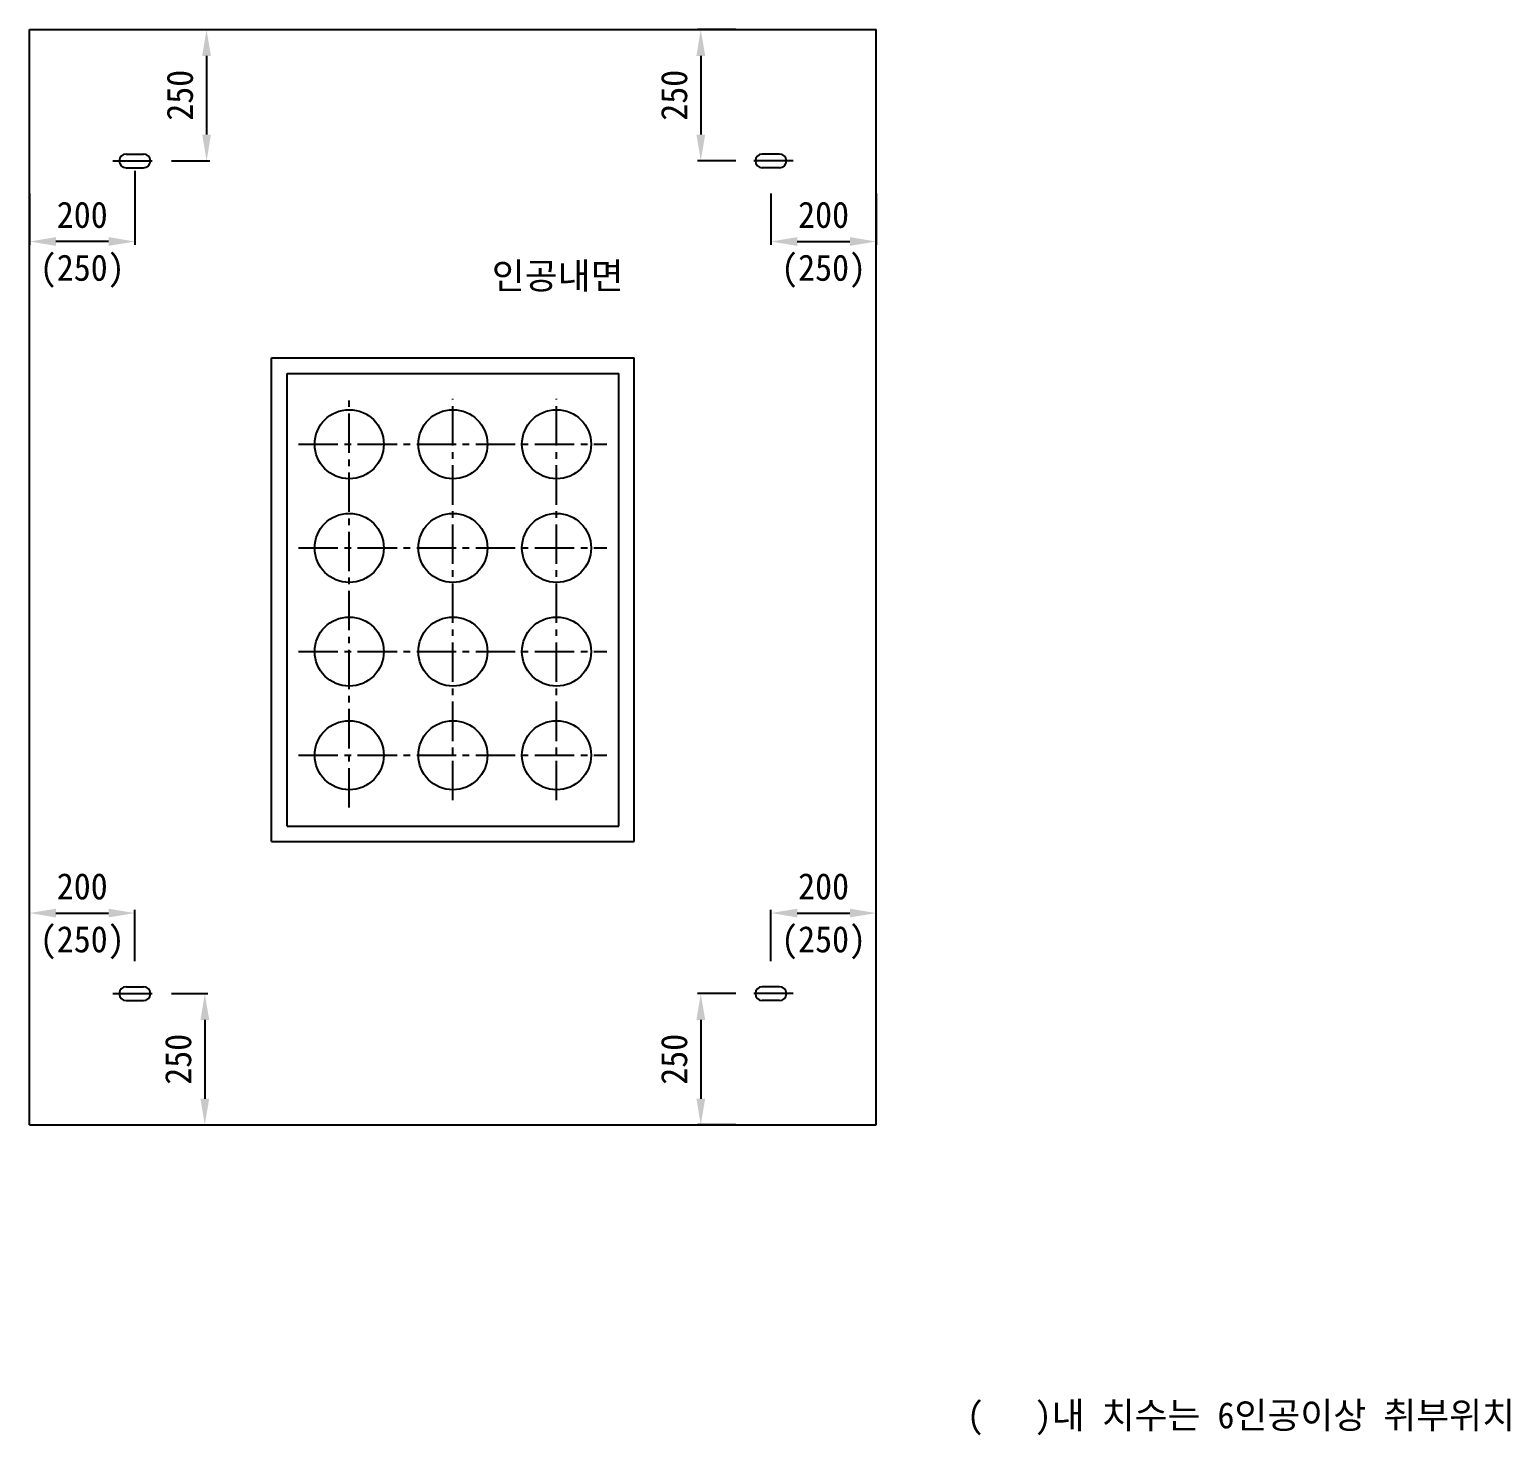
# Model space of a CAD drawing. Header units: millimetres. Extents: x -354 to 24098, y -15246 to 222.
# Drawn here: x 4595 to 7414, y -9366 to -6689 of the extents above; entities that cross this region are included whole.
import ezdxf
from ezdxf.enums import TextEntityAlignment as Align

# ---------------------------------------------------------------- set-up
doc = ezdxf.new("R2010")
doc.units = ezdxf.units.MM
doc.header["$LTSCALE"] = 100
doc.linetypes.add('CENTER', pattern=[2, 1.25, -0.25, 0.25, -0.25])
doc.linetypes.add('CENTER2', pattern=[1.125, 0.75, -0.125, 0.125, -0.125])
for name, color, linetype in [('TN-CNTL', 1, 'CENTER'), ('TN-DIMS', 1, 'Continuous'), ('TN-STEL', 4, 'Continuous'), ('TN-TEXT', 3, 'Continuous')]:
    doc.layers.add(name, color=color, linetype=linetype)
doc.styles.add('D', font='GulimChe.ttf')
doc.dimstyles.new('D', dxfattribs={"dimtxt": 2.5, "dimasz": 2.5, "dimexe": 1.25, "dimexo": 2, "dimgap": 1, "dimtad": 1, "dimdec": 0, "dimtxsty": 'D', "dimcen": 2.5, "dimclrd": 1, "dimclre": 1, "dimclrt": 7, "dimadec": 0, "dimazin": 0, "dimtfac": 1, "dimtdec": 0, "dimtmove": 0, "dimatfit": 3, "dimfxl": 0, "dimarcsym": 0})

# ---------------------------------------------------------------- blocks, each defined once
blk = doc.blocks.new('*D30')
at = {"layer": 'DEFPOINTS', "color": 0}
for p in [(4767.9, -6689.2), (4859, -6939.2), (4931.9, -6939.2)]:
    blk.add_point(p, dxfattribs=at)
at = {"layer": 'TN-DIMS', "color": 1, "lineweight": -2}
for p, q in [((4773.9, -6689.2), (4937.9, -6689.2)), ((4931.9, -6739.2), (4931.9, -6889.2)), ((4865, -6939.2), (4937.9, -6939.2))]:
    blk.add_line(p, q, dxfattribs=at)
at = {"layer": 'TN-DIMS', "color": 1}
for points in [[(4923.6, -6739.2), (4940.2, -6739.2), (4931.9, -6689.2)], [(4923.6, -6889.2), (4940.2, -6889.2), (4931.9, -6939.2)]]:
    blk.add_solid(points, dxfattribs=at)
at = {"layer": 'TN-DIMS', "color": 3, "insert": (4881.3, -6814.2), "char_height": 50, "attachment_point": 5, "rotation": 90, "style": 'D'}
blk.add_mtext('250', dxfattribs=at)
blk = doc.blocks.new('*D31')
at = {"layer": 'DEFPOINTS', "color": 0}
for p in [(4795.4, -6952.4), (4595, -6995.5), (4595, -7092.7)]:
    blk.add_point(p, dxfattribs=at)
at = {"layer": 'TN-DIMS', "color": 1, "lineweight": -2}
for p, q in [((4795.4, -6958.4), (4795.4, -7098.7)), ((4595, -7001.5), (4595, -7098.7)), ((4745.4, -7092.7), (4645, -7092.7))]:
    blk.add_line(p, q, dxfattribs=at)
at = {"layer": 'TN-DIMS', "color": 1}
for points in [[(4645, -7084.3), (4645, -7101), (4595, -7092.7)], [(4745.4, -7084.3), (4745.4, -7101), (4795.4, -7092.7)]]:
    blk.add_solid(points, dxfattribs=at)
at = {"layer": 'TN-DIMS', "color": 3, "char_height": 50, "attachment_point": 5, "style": 'D'}
for s, insert in [('200', (4695.2, -7042.1)), ('(250)', (4695.2, -7149.1))]:
    blk.add_mtext(s, dxfattribs=dict(at, insert=insert))
blk = doc.blocks.new('*D52')
at = {"layer": 'DEFPOINTS', "color": 0}
for p in [(5945.4, -6689.2), (5872.9, -6939.2), (5945.4, -6939.2)]:
    blk.add_point(p, dxfattribs=at)
at = {"layer": 'TN-DIMS', "color": 1, "lineweight": -2}
for p, q in [((5939.4, -6689.2), (5866.9, -6689.2)), ((5872.9, -6739.2), (5872.9, -6889.2)), ((5939.4, -6939.2), (5866.9, -6939.2))]:
    blk.add_line(p, q, dxfattribs=at)
at = {"layer": 'TN-DIMS', "color": 1}
for points in [[(5864.6, -6739.2), (5881.3, -6739.2), (5872.9, -6689.2)], [(5864.6, -6889.2), (5881.3, -6889.2), (5872.9, -6939.2)]]:
    blk.add_solid(points, dxfattribs=at)
at = {"layer": 'TN-DIMS', "color": 3, "insert": (5822.4, -6814.2), "char_height": 50, "attachment_point": 5, "rotation": 90, "style": 'D'}
blk.add_mtext('250', dxfattribs=at)
blk = doc.blocks.new('*D53')
at = {"layer": 'DEFPOINTS', "color": 0}
for p in [(6006.5, -6995.2), (6206.8, -6995.5), (6206.8, -7092.7)]:
    blk.add_point(p, dxfattribs=at)
at = {"layer": 'TN-DIMS', "color": 1, "lineweight": -2}
for p, q in [((6006.5, -7001.2), (6006.5, -7098.7)), ((6206.8, -7001.5), (6206.8, -7098.7)), ((6056.5, -7092.7), (6156.8, -7092.7))]:
    blk.add_line(p, q, dxfattribs=at)
at = {"layer": 'TN-DIMS', "color": 1}
for points in [[(6056.5, -7084.3), (6056.5, -7101), (6006.5, -7092.7)], [(6156.8, -7084.3), (6156.8, -7101), (6206.8, -7092.7)]]:
    blk.add_solid(points, dxfattribs=at)
at = {"layer": 'TN-DIMS', "color": 3, "char_height": 50, "attachment_point": 5, "style": 'D'}
for s, insert in [('200', (6106.7, -7042.1)), ('(250)', (6106.7, -7149.1))]:
    blk.add_mtext(s, dxfattribs=dict(at, insert=insert))
blk = doc.blocks.new('*D54')
at = {"layer": 'DEFPOINTS', "color": 0}
for p in [(4795.4, -8371.3), (4595, -8468.8), (4795.4, -8468.8)]:
    blk.add_point(p, dxfattribs=at)
at = {"layer": 'TN-DIMS', "color": 1, "lineweight": -2}
for p, q in [((4595, -8462.8), (4595, -8365.3)), ((4645, -8371.3), (4745.4, -8371.3)), ((4795.4, -8462.8), (4795.4, -8365.3))]:
    blk.add_line(p, q, dxfattribs=at)
at = {"layer": 'TN-DIMS', "color": 1}
for points in [[(4645, -8363), (4645, -8379.6), (4595, -8371.3)], [(4745.4, -8363), (4745.4, -8379.6), (4795.4, -8371.3)]]:
    blk.add_solid(points, dxfattribs=at)
at = {"layer": 'TN-DIMS', "color": 3, "char_height": 50, "attachment_point": 5, "style": 'D'}
for s, insert in [('200', (4695.2, -8320.7)), ('(250)', (4695.2, -8427.7))]:
    blk.add_mtext(s, dxfattribs=dict(at, insert=insert))
blk = doc.blocks.new('*D55')
at = {"layer": 'DEFPOINTS', "color": 0}
for p in [(4859, -8524.7), (4856, -8774.7), (4928.6, -8774.7)]:
    blk.add_point(p, dxfattribs=at)
at = {"layer": 'TN-DIMS', "color": 1, "lineweight": -2}
for p, q in [((4865, -8524.7), (4934.6, -8524.7)), ((4928.6, -8574.7), (4928.6, -8724.7)), ((4862, -8774.7), (4934.6, -8774.7))]:
    blk.add_line(p, q, dxfattribs=at)
at = {"layer": 'TN-DIMS', "color": 1}
for points in [[(4920.3, -8574.7), (4937, -8574.7), (4928.6, -8524.7)], [(4920.3, -8724.7), (4937, -8724.7), (4928.6, -8774.7)]]:
    blk.add_solid(points, dxfattribs=at)
at = {"layer": 'TN-DIMS', "color": 3, "insert": (4878.1, -8649.7), "char_height": 50, "attachment_point": 5, "rotation": 90, "style": 'D'}
blk.add_mtext('250', dxfattribs=at)
blk = doc.blocks.new('*D56')
at = {"layer": 'DEFPOINTS', "color": 0}
for p in [(6206.8, -8371.3), (6006.5, -8468.8), (6206.8, -8468.8)]:
    blk.add_point(p, dxfattribs=at)
at = {"layer": 'TN-DIMS', "color": 1, "lineweight": -2}
for p, q in [((6006.5, -8462.8), (6006.5, -8365.3)), ((6056.5, -8371.3), (6156.8, -8371.3)), ((6206.8, -8462.8), (6206.8, -8365.3))]:
    blk.add_line(p, q, dxfattribs=at)
at = {"layer": 'TN-DIMS', "color": 1}
for points in [[(6056.5, -8363), (6056.5, -8379.6), (6006.5, -8371.3)], [(6156.8, -8363), (6156.8, -8379.6), (6206.8, -8371.3)]]:
    blk.add_solid(points, dxfattribs=at)
at = {"layer": 'TN-DIMS', "color": 3, "char_height": 50, "attachment_point": 5, "style": 'D'}
for s, insert in [('200', (6106.7, -8320.7)), ('(250)', (6106.7, -8427.7))]:
    blk.add_mtext(s, dxfattribs=dict(at, insert=insert))
blk = doc.blocks.new('*D57')
at = {"layer": 'DEFPOINTS', "color": 0}
for p in [(5945.8, -8524.7), (5872.9, -8774.7), (5945.8, -8774.7)]:
    blk.add_point(p, dxfattribs=at)
at = {"layer": 'TN-DIMS', "color": 1, "lineweight": -2}
for p, q in [((5939.8, -8524.7), (5866.9, -8524.7)), ((5872.9, -8574.7), (5872.9, -8724.7)), ((5939.8, -8774.7), (5866.9, -8774.7))]:
    blk.add_line(p, q, dxfattribs=at)
at = {"layer": 'TN-DIMS', "color": 1}
for points in [[(5864.6, -8574.7), (5881.3, -8574.7), (5872.9, -8524.7)], [(5864.6, -8724.7), (5881.3, -8724.7), (5872.9, -8774.7)]]:
    blk.add_solid(points, dxfattribs=at)
at = {"layer": 'TN-DIMS', "color": 3, "insert": (5822.4, -8649.7), "char_height": 50, "attachment_point": 5, "rotation": 90, "style": 'D'}
blk.add_mtext('250', dxfattribs=at)

msp = doc.modelspace()

# ---------------------------------------------------------------- linework, layer by layer
at = {"layer": 'TN-CNTL', "linetype": 'CENTER2'}
for p, q in [((4753.19, -6939.22), (4836.59, -6939.22)), ((6048.64, -6939.22), (5965.24, -6939.22)), ((5203.55, -8170.17), (5203.55, -7392.3)), ((5400.91, -8156.22), (5400.91, -7392.3)), ((5598.28, -8156.22), (5598.28, -7392.3)), ((5107.02, -7478.7), (5693.87, -7478.7)), ((5107.02, -7676.06), (5693.87, -7676.06)), ((5107.02, -7873.43), (5693.87, -7873.43)), ((5107.02, -8070.8), (5693.87, -8070.8)), ((4753.19, -8524.75), (4836.59, -8524.75)), ((6048.64, -8524.75), (5965.24, -8524.75))]:
    msp.add_line(p, q, dxfattribs=at)
at = {"layer": 'TN-STEL'}
for p, q in [((4594.99, -6689.22), (6206.83, -6689.22)), ((4594.99, -8774.75), (4594.99, -6689.22)), ((6206.83, -8774.75), (6206.83, -6689.22)), ((4778.92, -6926.07), (4811.81, -6926.07)), ((6022.91, -6926.07), (5990.02, -6926.07)), ((4778.92, -6952.38), (4811.81, -6952.38)), ((6022.91, -6952.38), (5990.02, -6952.38)), ((5055.52, -7314.22), (5746.31, -7314.22)), ((5055.52, -8235.27), (5055.52, -7314.22)), ((5746.31, -8235.27), (5746.31, -7314.22)), ((5085.13, -7343.83), (5716.7, -7343.83)), ((5085.13, -8205.67), (5085.13, -7343.83)), ((5716.7, -8205.67), (5716.7, -7343.83)), ((5085.13, -8205.67), (5716.7, -8205.67)), ((5055.52, -8235.27), (5746.31, -8235.27)), ((4778.92, -8511.59), (4811.81, -8511.59)), ((6022.91, -8511.59), (5990.02, -8511.59)), ((4778.92, -8537.91), (4811.81, -8537.91)), ((6022.91, -8537.91), (5990.02, -8537.91)), ((4594.99, -8774.75), (6206.83, -8774.75))]:
    msp.add_line(p, q, dxfattribs=at)
for centre in [(5203.55, -7478.7), (5400.91, -7478.7), (5598.28, -7478.7), (5203.55, -7676.06), (5400.91, -7676.06), (5598.28, -7676.06), (5203.55, -7873.43), (5400.91, -7873.43), (5598.28, -7873.43), (5203.55, -8070.8), (5400.91, -8070.8), (5598.28, -8070.8)]:
    msp.add_circle(centre, 65.79, dxfattribs=at)
for centre, start, end in [((4778.92, -6939.22), 90, 180), ((4811.81, -6939.22), 0, 90), ((5990.02, -6939.22), 90, 180), ((6022.91, -6939.22), 0, 90), ((4778.92, -6939.22), 180, 270), ((4811.81, -6939.22), 270, 360), ((5990.02, -6939.22), 180, 270), ((6022.91, -6939.22), 270, 360), ((4778.92, -8524.75), 90, 180), ((4811.81, -8524.75), 0, 90), ((5990.02, -8524.75), 90, 180), ((6022.91, -8524.75), 0, 90), ((4778.92, -8524.75), 180, 270), ((4811.81, -8524.75), 270, 0), ((5990.02, -8524.75), 180, 270), ((6022.91, -8524.75), 270, 0)]:
    msp.add_arc(centre, 13.16, start, end, dxfattribs=at)

# ---------------------------------------------------------------- texts
at = {"layer": 'TN-TEXT', "style": 'D'}
msp.add_text('인공내면', height=50, dxfattribs=at).set_placement((5600.46, -7182.91), align=Align.CENTER)
msp.add_text('(   )내 치수는 6인공이상 취부위치', height=50, dxfattribs=at).set_placement((6379.49, -9352.45))

# ---------------------------------------------------------------- dimensions: what is measured, and where the dimension line sits
at = {"layer": 'TN-DIMS'}
for base, p1, p2, picture, middle in [((4931.91, -6939.22), (4767.87, -6689.22), (4859.05, -6939.22), '*D30', (4881.34, -6814.22)), ((5872.92, -6939.22), (5945.37, -6689.22), (5945.37, -6939.22), '*D52', (5822.36, -6814.22)), ((4928.64, -8774.75), (4859.05, -8524.75), (4856.05, -8774.75), '*D55', (4878.07, -8649.75)), ((5872.92, -8774.75), (5945.78, -8524.75), (5945.78, -8774.75), '*D57', (5822.36, -8649.75))]:
    dim = msp.add_linear_dim(base=base, p1=p1, p2=p2, angle=90, dimstyle='D', override={"dimscale": 20, "dimexe": 0.3, "dimexo": 0.3, "dimgap": 1.25, "dimlunit": 6, "dimclrt": 3, "dimtix": 1, "dimtmove": 2}, dxfattribs=at)
    dim.commit()
    dim.dimension.update_dxf_attribs({"geometry": picture, "text_midpoint": middle})
for base, p1, p2, picture, middle in [((4594.99, -7092.67), (4795.36, -6952.38), (4594.99, -6995.48), '*D31', (4695.18, -7092.67)), ((6206.83, -7092.67), (6006.47, -6995.2), (6206.83, -6995.48), '*D53', (6106.65, -7092.67)), ((4795.36, -8371.3), (4594.99, -8468.77), (4795.36, -8468.77), '*D54', (4695.18, -8371.3)), ((6206.83, -8371.3), (6006.47, -8468.77), (6206.83, -8468.77), '*D56', (6106.65, -8371.3))]:
    dim = msp.add_linear_dim(base=base, p1=p1, p2=p2, text='<>\\X(250)', dimstyle='D', override={"dimscale": 20, "dimexe": 0.3, "dimexo": 0.3, "dimgap": 1.25, "dimlunit": 6, "dimclrt": 3, "dimtix": 1, "dimtmove": 2}, dxfattribs=at)
    dim.commit()
    dim.dimension.update_dxf_attribs({"geometry": picture, "text_midpoint": middle})

doc.saveas('drawing.dxf')
